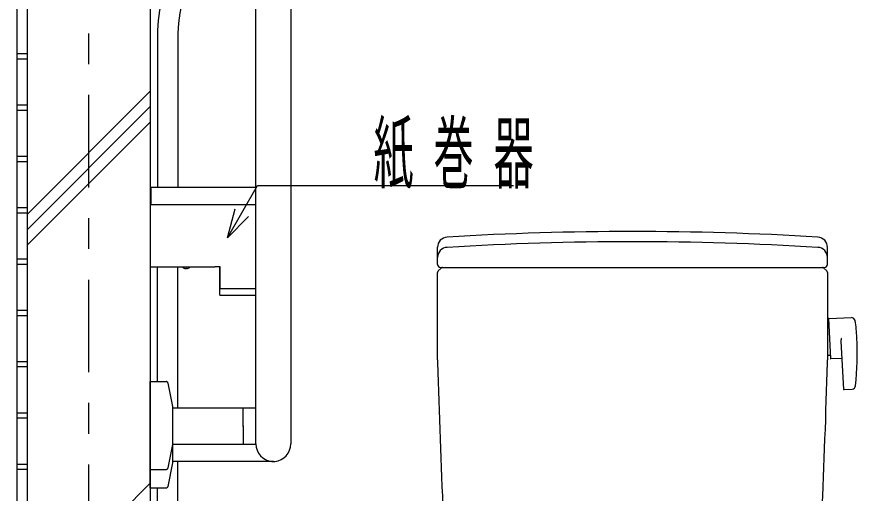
# Model space of a CAD drawing. Units: millimetres, scale not verified. Extents: x -11550 to 6, y -53460 to 8010.
# Drawn here: x -9214 to -8395, y -13221 to -12757 of the extents above; entities that cross this region are included whole.
import ezdxf

# ---------------------------------------------------------------- set-up
doc = ezdxf.new("R2010")
doc.units = ezdxf.units.MM
doc.header["$LTSCALE"] = 30
doc.linetypes.add('USER2', pattern=[6, 3, -1, 1, -1])
doc.layers.add('layer1', color=4, linetype='Continuous', lineweight=25)
doc.styles.add('ＭＳ ゴシック', font='')
doc.styles.get('ＭＳ ゴシック').set_extended_font_data('MS Gothic')

msp = doc.modelspace()

# ---------------------------------------------------------------- linework, layer by layer
at = {"layer": 'layer1', "linetype": 'USER2'}
msp.add_line((-9144.41, -11393.26), (-9144.41, -15353.26), dxfattribs=at)
at = {"layer": 'layer1', "color": 20}
for p, q in [((-9084.41, -11643.26), (-9084.41, -13903.26)), ((-9204.41, -12413.26), (-9204.41, -13903.26))]:
    msp.add_line(p, q, dxfattribs=at)
at = {"layer": 'layer1', "color": 3}
for p, q in [((-9214.41, -12413.26), (-9214.41, -13843.26)), ((-8981.41, -13173.26), (-8981.41, -12533.26)), ((-8947.41, -12533.26), (-8947.41, -13173.26)), ((-9077.41, -12775.37), (-9077.41, -12923.26)), ((-9057.41, -12778), (-9057.41, -12923.26)), ((-9083.91, -12923.94), (-9083.91, -12940.26)), ((-8981.41, -12923.26), (-9083.12, -12923.26)), ((-9083.91, -12939.06), (-9084.41, -12939.06)), ((-9084.41, -12939.06), (-9084.41, -13000.86)), ((-8981.41, -12940.26), (-9083.91, -12940.26)), ((-8804.41, -12998.26), (-8804.41, -12981.68)), ((-8424.41, -12998.26), (-8424.41, -12981.68)), ((-9021.41, -13000.86), (-9084.41, -13000.86)), ((-9077.41, -13112.51), (-9077.41, -13000.86)), ((-9057.41, -13138.26), (-9057.41, -13000.86)), ((-9049.95, -13002.36), (-9049.87, -13002.36)), ((-9048.95, -13002.36), (-9048.87, -13002.36)), ((-9021.41, -13000.36), (-9016.41, -13000.36)), ((-9021.41, -13000.36), (-9021.41, -13000.86)), ((-9016.61, -13028.06), (-9016.61, -13000.36)), ((-9016.41, -13000.36), (-9016.41, -13022.06)), ((-8803.82, -13004.68), (-8801, -13001.85)), ((-8801.41, -13001.26), (-8427.41, -13001.26)), ((-8425, -13004.68), (-8427.82, -13001.85)), ((-8804.41, -13091.26), (-8804.41, -13006.09)), ((-8424.41, -13006.09), (-8424.41, -13091.26)), ((-8981.41, -13022.06), (-9016.61, -13022.06)), ((-8981.41, -13028.56), (-9016.11, -13028.56)), ((-8423.43, -13051.44), (-8421.41, -13090.08)), ((-8422.95, -13050.91), (-8401.13, -13050.15)), ((-8424.41, -13055.32), (-8424.41, -13086.88)), ((-8424.12, -13055.02), (-8423.25, -13054.97)), ((-8411.26, -13073.54), (-8408.83, -13119.81)), ((-8421.57, -13087.05), (-8424.09, -13087.18)), ((-8410.4, -13089.9), (-8421.09, -13090.37)), ((-9084.41, -13112.51), (-9068.92, -13112.51)), ((-9084.41, -13198.01), (-9084.41, -13112.51)), ((-9062.43, -13136.8), (-9067.01, -13113.97)), ((-8408.3, -13120.28), (-8400.24, -13119.72)), ((-9062.41, -13173.72), (-9062.41, -13136.8)), ((-8993.91, -13138.26), (-9062.41, -13138.26)), ((-8993.91, -13156.26), (-8993.91, -13138.26)), ((-8981.41, -13138.36), (-8993.91, -13138.36)), ((-8993.91, -13155.72), (-8993.91, -13173.72)), ((-9067.01, -13196.56), (-9062.43, -13173.72)), ((-9062.41, -13191.72), (-9062.41, -13173.72)), ((-8993.91, -13173.72), (-9062.41, -13173.72)), ((-8981.41, -13173.62), (-8993.91, -13173.62)), ((-9067.01, -13214.56), (-9062.43, -13191.72)), ((-8964.41, -13190.26), (-9062.41, -13190.26)), ((-9057.41, -13543.2), (-9057.41, -13190.26)), ((-9084.41, -13216.01), (-9084.41, -13198.01)), ((-9084.41, -13198.01), (-9068.92, -13198.01)), ((-9084.41, -13216.01), (-9068.92, -13216.01)), ((-9077.41, -13543.2), (-9077.41, -13216.01))]:
    msp.add_line(p, q, dxfattribs=at)
at = {"layer": 'layer1'}
for p, q in [((-9204.41, -12793.26), (-9214.41, -12793.26)), ((-9204.41, -12798.26), (-9214.41, -12798.26)), ((-9204.41, -12949.59), (-9084.41, -12829.59)), ((-9204.41, -12843.26), (-9214.41, -12843.26)), ((-9204.41, -12848.26), (-9214.41, -12848.26)), ((-9204.41, -12964.59), (-9084.41, -12844.59)), ((-9204.41, -12979.59), (-9084.41, -12859.59)), ((-9204.41, -12893.26), (-9214.41, -12893.26)), ((-9204.41, -12898.26), (-9214.41, -12898.26)), ((-8995.25, -12948.03), (-8979.86, -12921.38)), ((-8979.86, -12921.38), (-8931.88, -12921.38)), ((-8931.88, -12921.38), (-8730.3, -12921.38)), ((-9204.41, -12943.26), (-9214.41, -12943.26)), ((-9009.25, -12972.28), (-9001.75, -12944.28)), ((-9204.41, -12948.26), (-9214.41, -12948.26)), ((-9009.25, -12972.28), (-8995.25, -12948.03)), ((-8988.75, -12951.78), (-9009.25, -12972.28)), ((-9204.41, -12993.26), (-9214.41, -12993.26)), ((-9204.41, -12998.26), (-9214.41, -12998.26)), ((-9204.41, -13043.26), (-9214.41, -13043.26)), ((-9204.41, -13048.26), (-9214.41, -13048.26)), ((-9204.41, -13093.26), (-9214.41, -13093.26)), ((-9204.41, -13098.26), (-9214.41, -13098.26)), ((-9204.41, -13143.26), (-9214.41, -13143.26)), ((-9204.41, -13148.26), (-9214.41, -13148.26)), ((-9204.41, -13193.26), (-9214.41, -13193.26)), ((-9204.41, -13198.26), (-9214.41, -13198.26)), ((-9204.41, -13331.42), (-9084.41, -13211.42))]:
    msp.add_line(p, q, dxfattribs=at)
at = {"layer": 'layer1', "color": 3}
for points in [[(-9066.99, -13113.97), (-9067.12, -13113.62), (-9067.32, -13113.31), (-9067.57, -13113.03), (-9067.86, -13112.81), (-9068.19, -13112.65), (-9068.55, -13112.55), (-9068.92, -13112.51)], [(-8981.41, -13173.26), (-8981.12, -13176.38), (-8980.26, -13179.4), (-8978.86, -13182.21), (-8976.97, -13184.71), (-8974.66, -13186.83), (-8971.99, -13188.48), (-8969.06, -13189.61), (-8965.98, -13190.19), (-8962.84, -13190.19), (-8959.76, -13189.61), (-8956.83, -13188.48), (-8954.17, -13186.83), (-8951.85, -13184.71), (-8949.96, -13182.21), (-8948.56, -13179.4), (-8947.7, -13176.38), (-8947.41, -13173.26)], [(-9068.92, -13198.01), (-9068.55, -13197.98), (-9068.19, -13197.88), (-9067.86, -13197.71), (-9067.57, -13197.49), (-9067.32, -13197.21), (-9067.12, -13196.9), (-9066.99, -13196.56)], [(-9068.92, -13216.01), (-9068.55, -13215.98), (-9068.19, -13215.88), (-9067.86, -13215.71), (-9067.57, -13215.49), (-9067.32, -13215.21), (-9067.12, -13214.9), (-9066.99, -13214.56)]]:
    msp.add_lwpolyline(points, dxfattribs=at)
for centre, radius, start, end in [((-8927.41, -12775.37), 150, 164.99979, 180), ((-8907.41, -12778), 150, 164.99979, 180), ((-9083.07, -12924.12), 0.858, 93.31084, 168.24106), ((-8794.41, -12981.68), 10, 93.45133, 180), ((-8614.41, -15966.26), 3000, 90, 93.45133), ((-8614.41, -15966.26), 3000, 86.54867, 90), ((-8434.41, -12981.68), 10, 0, 86.54867), ((-8614.41, -15976.26), 3000, 90.00001, 93.45133), ((-8614.41, -15976.26), 3000, 86.54867, 90.00001), ((-8794.41, -12991.68), 10, 93.45133, 180), ((-8434.41, -12991.68), 10, 0, 86.54867), ((-9049.61, -12998.09), 4.31, 220.05786, 245.22111), ((-9050.07, -12999.69), 2.67, 239.79921, 272.6598), ((-9051.09, -13001.83), 1.33, 336.4588, 353.69545), ((-9049.27, -12997.68), 4.32, 263.37337, 272.82388), ((-9047.73, -13001.83), 1.33, 187.32721, 203.54297), ((-9048.75, -12999.69), 2.67, 267.34019, 300.20078), ((-9049.21, -12998.09), 4.31, 294.76476, 319.94214), ((-8801.41, -12998.26), 3, 180, 270), ((-8802.41, -13006.09), 2, 135, 180), ((-8799.58, -13003.26), 2, 90, 135), ((-8429.24, -13003.26), 2, 45, 90), ((-8427.41, -12998.26), 3, 270, 0), ((-8426.41, -13006.09), 2, 0, 45), ((-9016.11, -13028.06), 0.5, 180, 270), ((-8422.93, -13051.41), 0.5, 92.00003, 183.00001), ((-8401.01, -13053.65), 3.5, 10.19085, 92), ((-8517.64, -13074.62), 122, 2.28266, 10.19085), ((-8424.11, -13055.32), 0.3, 93, 180), ((-8745.46, -13083.7), 350, 354.6129, 2.28266), ((-8398.53, -13072.79), 12.75, 173.8434, 183.37838), ((-8407.38, -13071.83), 3.85, 165.55922, 174.01291), ((-8410.36, -13071.04), 0.769, 146.44659, 167.30147), ((-8410.87, -13070.7), 0.156, 102.1053, 142.73886), ((-8704.41, -13091.26), 100, 180, 181.57495), ((-807.39, -12874.13), 8000, 181.57495, 183.70584), ((-16421.43, -12874.13), 8000, 356.29416, 358.42505), ((-8524.41, -13091.26), 100, 358.42505, 0), ((-8424.11, -13086.88), 0.3, 180, 273), ((-8421.11, -13090.07), 0.3, 182.99996, 272.49995), ((-8400.49, -13116.23), 3.5, 274, 354.6129), ((-8408.34, -13119.78), 0.5, 182.99999, 273.99997)]:
    msp.add_arc(centre, radius, start, end, dxfattribs=at)

# ---------------------------------------------------------------- texts
at = {"layer": 'layer1', "color": 2, "insert": (-8866.79, -12925.92), "char_height": 57.18, "attachment_point": 7, "style": 'ＭＳ ゴシック'}
msp.add_mtext('\\T1.5;\\W0.5;紙巻器', dxfattribs=at)

doc.saveas('drawing.dxf')
